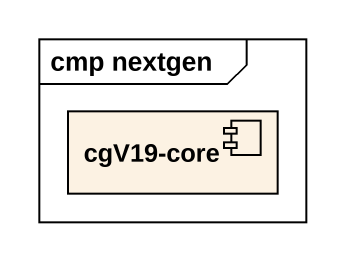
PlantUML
@startuml
mainframe cmp nextgen
component "cgV19-core" as cgV19_core
@enduml
